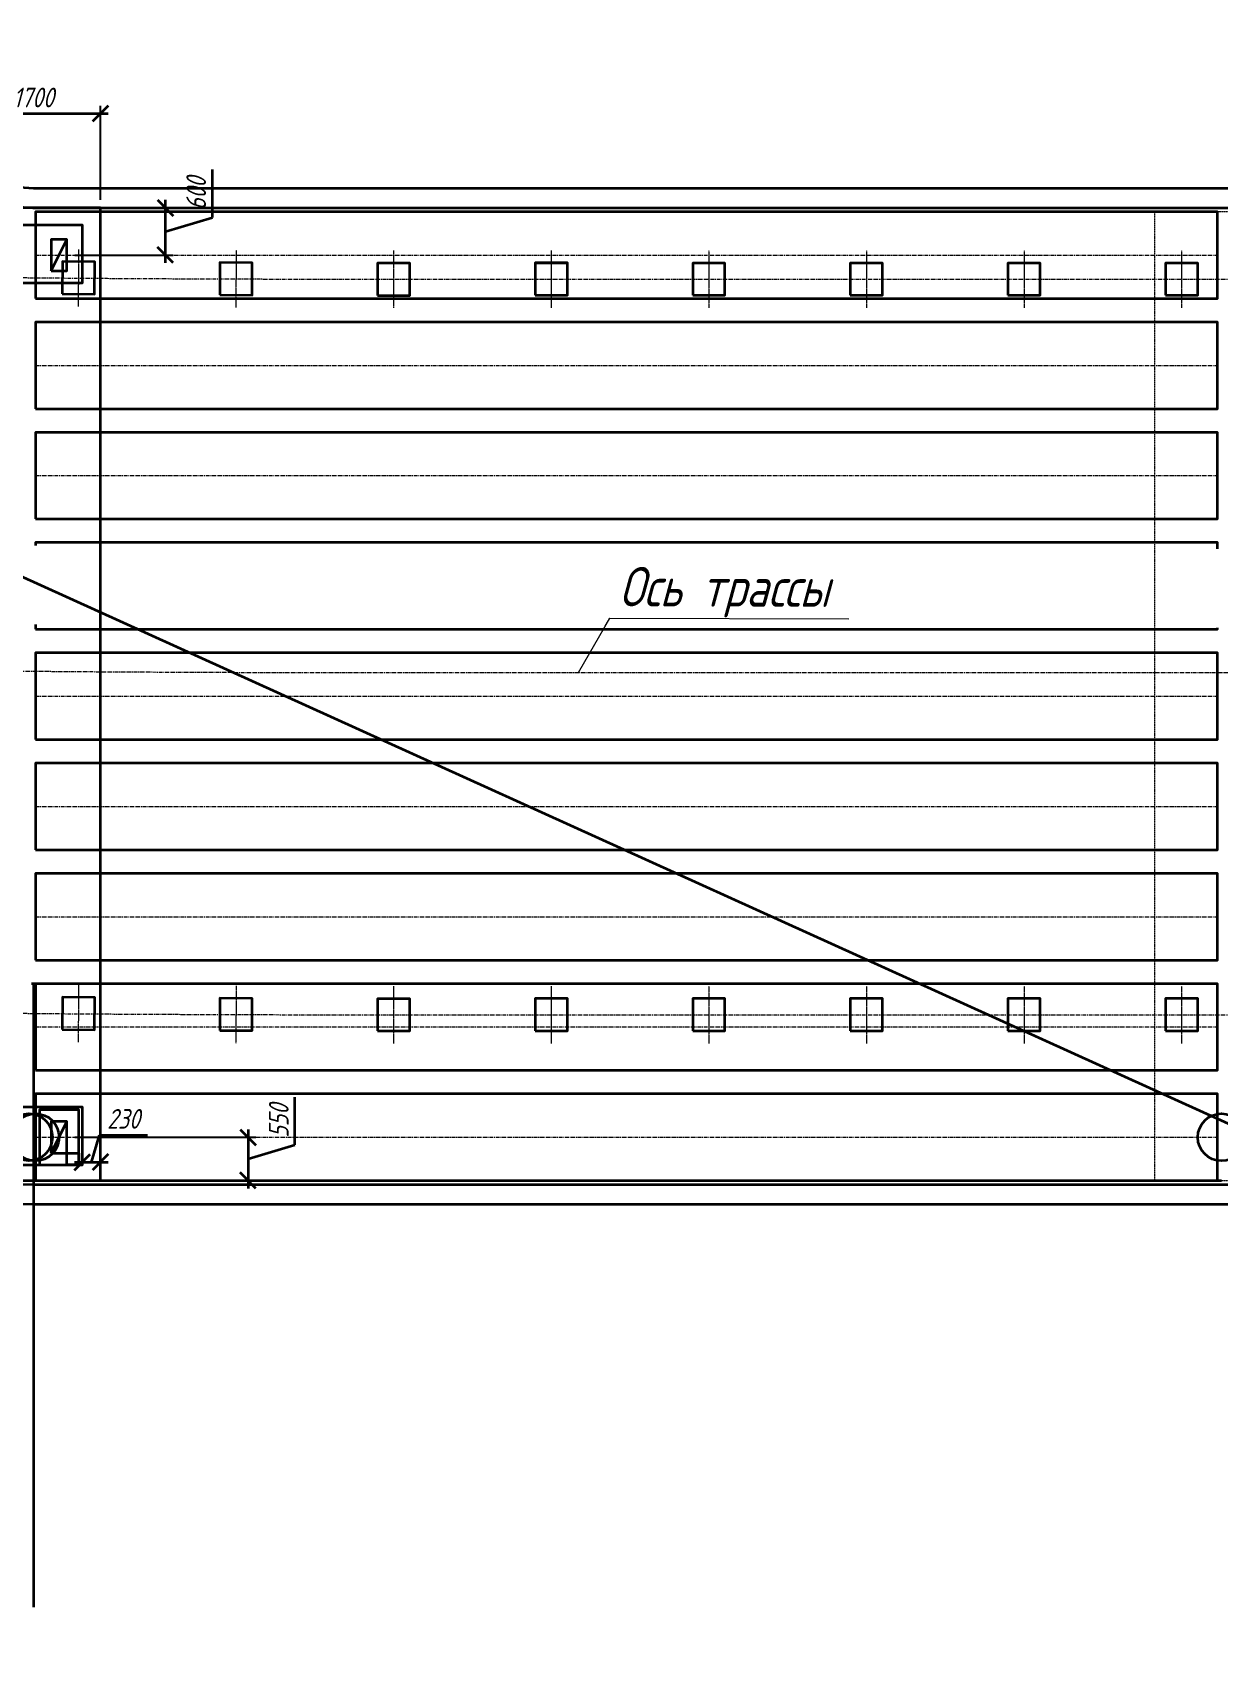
# Model space of a CAD drawing. Header units: millimetres. Extents: x 263685 to 14136308, y -2404013 to 2433772.
# Drawn here: x 6839050 to 6854100, y -747820 to -727201 of the extents above; entities that cross this region are included whole.
import ezdxf
from ezdxf import colors
from ezdxf.entities.mleader import LeaderData, LeaderLine
from ezdxf.math import Vec2, Vec3

# ---------------------------------------------------------------- set-up
doc = ezdxf.new("R2010")
doc.units = ezdxf.units.MM
doc.linetypes.add('осевая', pattern=[2, 1.25, -0.25, 0.25, -0.25])
doc.linetypes.add('Штриховая', pattern=[3, 2, -1])
for name, color, linetype, lineweight in [('1-Бетон', 106, 'Continuous', 35), ('ИС_Med', 7, 'Continuous', 35), ('ИС_Мвн', 3, 'Continuous', 18), ('ИС_ОПОР_Невид', 4, 'Штриховая', 18), ('ИС_Ось', 3, 'осевая', 18), ('ИС_Разм', 3, 'Continuous', 18)]:
    doc.layers.add(name, color=color, linetype=linetype, lineweight=lineweight)
doc.styles.add('0', font='isocpeur.ttf', dxfattribs={"width": 0.8, "oblique": 15})
doc.styles.add('ISOCPEUR', font='isocpeur.ttf', dxfattribs={"width": 0.8, "oblique": 15, "height": 2.5})
doc.dimstyles.new('М100', dxfattribs={"dimscale": 100, "dimtxt": 2.5, "dimasz": 2, "dimexe": 1, "dimexo": 1, "dimgap": 0.8, "dimtad": 1, "dimdec": 0, "dimzin": 0, "dimdsep": 46, "dimtxsty": '0', "dimblk": 'OBLIQUE', "dimcen": 0.09, "dimdle": 1, "dimclrd": 256, "dimclre": 256, "dimclrt": 256, "dimadec": 4, "dimazin": 0, "dimtfac": 1, "dimtdec": 0, "dimtmove": 1, "dimatfit": 2, "dimfxl": 1, "dimtolj": 1, "dimtzin": 0, "dimlwd": -1, "dimarcsym": 0})

# ---------------------------------------------------------------- blocks, each defined once
blk = doc.blocks.new('*U1327')
at = {"layer": 'ИС_Med'}
blk.add_lwpolyline([(-7500, -550), (7500, -550), (7500, 550), (-7500, 550)], close=True, dxfattribs=at)
blk = doc.blocks.new('*U1328')
at = {"layer": 'ИС_Разм', "color": 0, "linetype": 'ByBlock', "lineweight": -2, "transparency": 16777216}
for p in [(0, 0), (0, -1400), (0, -2800), (0, -4200), (0, -5600), (0, -7000), (0, -8400), (0, -9800), (0, -11200)]:
    blk.add_blockref('*U1327', p, dxfattribs=at)
blk = doc.blocks.new('_None')
blk = doc.blocks.new('*U1317')
at = {"layer": 'ИС_Med'}
blk.add_lwpolyline([(-205, -205), (205, -205), (205, 205), (-205, 205)], close=True, dxfattribs=at)
at = {"layer": 'ИС_Ось'}
blk.add_line((0, 363), (0, -363), dxfattribs=at)
blk = doc.blocks.new('*U1318')
at = {"layer": 'ИС_Med', "color": 0, "linetype": 'ByBlock', "lineweight": -2, "transparency": 16777216}
for p in [(-20000, 0), (-18000, 0), (-16000, 0), (-14000, 0), (-12000, 0), (-10000, 0), (-8000, 0), (-6000, 0), (-4000, 0), (-2000, 0), (0, 0)]:
    blk.add_blockref('*U1317', p, dxfattribs=at)
blk = doc.blocks.new('*U1319')
at = {"layer": 'ИС_Med'}
blk.add_lwpolyline([(205, 205), (-205, 205), (-205, -205), (205, -205)], close=True, dxfattribs=at)
at = {"layer": 'ИС_Ось'}
blk.add_line((0, -363), (0, 363), dxfattribs=at)
blk = doc.blocks.new('*U1320')
at = {"layer": 'ИС_Med', "color": 0, "linetype": 'ByBlock', "lineweight": -2, "transparency": 16777216}
for p, rotation in [((384669, 113049), 179.4806559007739), ((386669, 113038), 179.7844942611569), ((388669, 113033), 179.9649520124503), ((390669, 113034), 180)]:
    blk.add_blockref('*U1319', p, dxfattribs=dict(at, rotation=rotation))
blk = doc.blocks.new('*U1329')
at = {"layer": 'ИС_Med'}
blk.add_lwpolyline([(-205, -205), (205, -205), (205, 205), (-205, 205)], close=True, dxfattribs=at)
at = {"layer": 'ИС_Ось'}
blk.add_line((0, 363), (0, -363), dxfattribs=at)
blk = doc.blocks.new('*U1330')
at = {"layer": 'ИС_Med', "color": 0, "linetype": 'ByBlock', "lineweight": -2, "transparency": 16777216}
for p in [(-20000, 0), (-18000, 0), (-16000, 0), (-14000, 0), (-12000, 0), (-10000, 0), (-8000, 0), (-6000, 0), (-4000, 0), (-2000, 0), (0, 0)]:
    blk.add_blockref('*U1329', p, dxfattribs=at)
blk = doc.blocks.new('*U1331')
at = {"layer": 'ИС_Med'}
blk.add_lwpolyline([(205, 205), (-205, 205), (-205, -205), (205, -205)], close=True, dxfattribs=at)
at = {"layer": 'ИС_Ось'}
blk.add_line((0, -363), (0, 363), dxfattribs=at)
blk = doc.blocks.new('*U1316')
at = {"layer": 'ИС_Med', "color": 0, "linetype": 'ByBlock', "lineweight": -2, "transparency": 16777216}
for p, rotation in [((384669, 103709), 179.5029395928225), ((386669, 103698), 179.7876180893231), ((388669, 103693), 179.9654600463525), ((390669, 103694), 180)]:
    blk.add_blockref('*U1331', p, dxfattribs=dict(at, rotation=rotation))
blk = doc.blocks.new('_OBLIQUE')
at = {"color": 0, "linetype": 'ByBlock', "lineweight": -2}
blk.add_line((0.5, 0.5), (-0.5, -0.5), dxfattribs=at)
blk = doc.blocks.new('*D1342')
at = {"layer": 'Defpoints', "color": 0, "transparency": 16777216}
for p in [(6839912, -728231), (6838212, -729427), (6839912, -729427)]:
    blk.add_point(p, dxfattribs=at)
at = {"layer": 'ИС_Med', "transparency": 16777216}
blk.add_line((6838112, -728231), (6840012, -728231), dxfattribs=at)
at = {"layer": 'ИС_Med', "lineweight": -2, "transparency": 16777216}
for p, q in [((6838212, -729327), (6838212, -728131)), ((6839912, -729327), (6839912, -728131))]:
    blk.add_line(p, q, dxfattribs=at)
at = {"layer": 'ИС_Med', "transparency": 16777216, "xscale": 200, "yscale": 200, "zscale": 200, "rotation": 180}
blk.add_blockref('_OBLIQUE', (6838212, -728231), dxfattribs=at)
at = {"layer": 'ИС_Med', "transparency": 16777216, "xscale": 200, "yscale": 200, "zscale": 200}
blk.add_blockref('_OBLIQUE', (6839912, -728231), dxfattribs=at)
at = {"layer": 'ИС_Med', "transparency": 16777216, "insert": (6839062, -728026), "char_height": 250, "attachment_point": 5, "style": '0'}
blk.add_mtext('\\A1;1700', dxfattribs=at)
blk = doc.blocks.new('*D1349')
at = {"layer": 'Defpoints', "color": 0, "transparency": 16777216}
for p in [(6839682, -741577), (6839912, -741544), (6839912, -741577)]:
    blk.add_point(p, dxfattribs=at)
at = {"layer": 'ИС_Med', "transparency": 16777216}
for p, q in [((6839797, -741544), (6839901, -741199)), ((6839901, -741199), (6840508, -741199)), ((6839582, -741544), (6840012, -741544))]:
    blk.add_line(p, q, dxfattribs=at)
at = {"layer": 'ИС_Med', "lineweight": -2, "transparency": 16777216}
for p, q in [((6839682, -741477), (6839682, -741444)), ((6839912, -741477), (6839912, -741444))]:
    blk.add_line(p, q, dxfattribs=at)
at = {"layer": 'ИС_Med', "transparency": 16777216, "xscale": 200, "yscale": 200, "zscale": 200, "rotation": 180}
blk.add_blockref('_OBLIQUE', (6839682, -741544), dxfattribs=at)
at = {"layer": 'ИС_Med', "transparency": 16777216, "xscale": 200, "yscale": 200, "zscale": 200}
blk.add_blockref('_OBLIQUE', (6839912, -741544), dxfattribs=at)
at = {"layer": 'ИС_Med', "transparency": 16777216, "insert": (6840204, -740994), "char_height": 250, "attachment_point": 5, "style": '0'}
blk.add_mtext('\\A1;230', dxfattribs=at)
blk = doc.blocks.new('*D1353')
at = {"layer": 'Defpoints', "color": 0, "transparency": 16777216}
for p in [(6839487, -741227), (6839487, -741777), (6841785, -741777)]:
    blk.add_point(p, dxfattribs=at)
at = {"layer": 'ИС_Med', "transparency": 16777216}
for p, q in [((6842380, -741324), (6842380, -740717)), ((6841785, -741127), (6841785, -741877)), ((6841785, -741502), (6842380, -741324))]:
    blk.add_line(p, q, dxfattribs=at)
at = {"layer": 'ИС_Med', "lineweight": -2, "transparency": 16777216}
for p, q in [((6839587, -741227), (6841885, -741227)), ((6839587, -741777), (6841885, -741777))]:
    blk.add_line(p, q, dxfattribs=at)
at = {"layer": 'ИС_Med', "transparency": 16777216, "xscale": 200, "yscale": 200, "zscale": 200}
for p, rotation in [((6841785, -741227), 90), ((6841785, -741777), 270)]:
    blk.add_blockref('_OBLIQUE', p, dxfattribs=dict(at, rotation=rotation))
at = {"layer": 'ИС_Med', "transparency": 16777216, "insert": (6842175, -741020), "char_height": 250, "attachment_point": 5, "rotation": 90, "style": '0'}
blk.add_mtext('\\A1;550', dxfattribs=at)
blk = doc.blocks.new('*D1343')
at = {"layer": 'Defpoints', "color": 0, "transparency": 16777216}
for p in [(6839912, -729427), (6840737, -729427), (6839487, -730027)]:
    blk.add_point(p, dxfattribs=at)
at = {"layer": 'ИС_Med', "transparency": 16777216}
for p, q in [((6841332, -729549), (6841332, -728942)), ((6840737, -730127), (6840737, -729327)), ((6840737, -729727), (6841332, -729549))]:
    blk.add_line(p, q, dxfattribs=at)
at = {"layer": 'ИС_Med', "lineweight": -2, "transparency": 16777216}
for p, q in [((6840012, -729427), (6840837, -729427)), ((6839587, -730027), (6840837, -730027))]:
    blk.add_line(p, q, dxfattribs=at)
at = {"layer": 'ИС_Med', "transparency": 16777216, "xscale": 200, "yscale": 200, "zscale": 200}
for p, rotation in [((6840737, -729427), 90), ((6840737, -730027), 270)]:
    blk.add_blockref('_OBLIQUE', p, dxfattribs=dict(at, rotation=rotation))
at = {"layer": 'ИС_Med', "transparency": 16777216, "insert": (6841127, -729245), "char_height": 250, "attachment_point": 5, "rotation": 90, "style": '0'}
blk.add_mtext('\\A1;600', dxfattribs=at)

msp = doc.modelspace()

# ---------------------------------------------------------------- linework, layer by layer
at = {"layer": 'ИС_Med', "color": 2}
for p, q in [((6839287.3737, -730227.476), (6839487.3737, -729827.476)), ((6839287.3737, -741427.476), (6839487.3737, -741027.476))]:
    msp.add_line(p, q, dxfattribs=at)
at = {"layer": 'ИС_Med', "color": 4}
for p, q in [((6839087.3737, -739277.476), (6839037.3737, -739277.476)), ((6839062.3737, -739277.476), (6839062.3737, -747193.6527)), ((6838410.0517, -741577.476), (6839660.0517, -741577.476)), ((6854087.3737, -741777.476), (6854137.3737, -741777.476))]:
    msp.add_line(p, q, dxfattribs=at)
at = {"layer": 'ИС_Med', "color": 1}
for points in [[(6823997.4879, -728105.0738), (6839062.3737, -729177.476), (6844467.1747, -729177.476), (6866137.3737, -729177.476)], [(6823980.0351, -728354.4639), (6839053.2178, -729427.4467), (6844466.7555, -729427.476), (6866137.3737, -729427.476)], [(6823997.4879, -740893.7086), (6829091.084, -741426.7558), (6834073.142, -741702.1641), (6839064.5826, -741827.4654), (6866137.3737, -741827.476)], [(6823997.4879, -741145.0738), (6829071.1623, -741676.0362), (6834063.54, -741952.015), (6839062.3737, -742077.476), (6866137.3737, -742077.476)]]:
    msp.add_lwpolyline(points, dxfattribs=at)
at = {"layer": 'ИС_Med'}
for points in [[(6838432.3737, -730377.476), (6839682.3737, -730377.476), (6839682.3737, -729647.476), (6838432.3737, -729647.476)], [(6838432.3737, -741577.476), (6839682.3737, -741577.476), (6839682.3737, -740847.476), (6838432.3737, -740847.476)]]:
    msp.add_lwpolyline(points, close=True, dxfattribs=at)
at = {"layer": 'ИС_Med', "color": 2}
for points in [[(6839287.3737, -730227.476), (6839487.3737, -730227.476), (6839487.3737, -729827.476), (6839287.3737, -729827.476)], [(6839287.3737, -741427.476), (6839487.3737, -741427.476), (6839487.3737, -741027.476), (6839287.3737, -741027.476)]]:
    msp.add_lwpolyline(points, close=True, dxfattribs=at)
at = {"layer": 'ИС_Med', "color": 4}
for points in [[(6839137.3737, -741577.476), (6839637.3737, -741577.476), (6839637.3737, -740877.476), (6839137.3737, -740877.476)], [(6839487.3737, -741427.476), (6839637.3737, -741427.476), (6839637.3737, -741577.476), (6839487.3737, -741577.476)]]:
    msp.add_lwpolyline(points, close=True, dxfattribs=at)
for centre in [(6839003.3359, -741226.4218), (6854137.3737, -741227.476)]:
    msp.add_circle(centre, 300, dxfattribs=at)
at = {"layer": 'ИС_Med', "color": 2}
msp.add_circle((6839087.3737, -741227.476), 300, dxfattribs=at)
at = {"layer": 'ИС_Ось', "ltscale": 40, "flags": 128}
for points in [[(6839087.3737, -730027.476), (6854087.3737, -730027.476)], [(6839087.3737, -731427.476), (6854087.3737, -731427.476)], [(6839087.3737, -732827.476), (6854087.3737, -732827.476)], [(6839087.3737, -734227.476), (6854087.3737, -734227.476)], [(6839087.3737, -735627.476), (6854087.3737, -735627.476)], [(6839087.3737, -737027.476), (6854087.3737, -737027.476)], [(6839087.3737, -738427.476), (6854087.3737, -738427.476)], [(6839087.3737, -739827.476), (6854087.3737, -739827.476)], [(6839087.3737, -741227.476), (6854087.3737, -741227.476)]]:
    msp.add_lwpolyline(points, dxfattribs=at)
for points in [[(6838132.5224, -730302.7006, 0.0022411424), (6840000.0766, -730322.0149, 0.0017589643), (6844467.8544, -730332.476), (6866952.7788, -730332.476)], [(6838132.4509, -739643.6819, 0.0020821992), (6839945.3504, -739661.8546, 0.0017568249), (6844473.3285, -739672.476), (6866952.7788, -739672.476)]]:
    msp.add_lwpolyline(points, format="xyb", dxfattribs=at)

# ---------------------------------------------------------------- block references
at = {"layer": 'ИС_Med', "color": 4}
for name, p in [('*U1320', (6454963.2956, -843366.0535)), ('*U1318', (6865632.3522, -730332.476)), ('*U1316', (6454963.2956, -843366.0535)), ('*U1330', (6865632.3522, -739672.476))]:
    msp.add_blockref(name, p, dxfattribs=at)
at = {"layer": 'ИС_Разм'}
msp.add_blockref('*U1328', (6846587.3737, -730027.476), dxfattribs=at)

# ---------------------------------------------------------------- dimensions: what is measured, and where the dimension line sits
at = {"layer": 'ИС_Med', "color": 4}
for base, p1, p2, picture, middle in [((6839912.3737, -728230.5935), (6838212.3737, -729427.476), (6839912.3737, -729427.476), '*D1342', (6839062.3737, -728025.5935)), ((6839912.3737, -741543.7721), (6839682.3737, -741577.476), (6839912.3737, -741577.476), '*D1349', (6839980.8737, -740993.7721))]:
    dim = msp.add_linear_dim(base=base, p1=p1, p2=p2, dimstyle='М100', dxfattribs=at)
    dim.commit()
    dim.dimension.update_dxf_attribs({"geometry": picture, "text_midpoint": middle})
for base, p1, p2, picture, middle in [((6840736.6785, -729427.476), (6839487.3668, -730027.476), (6839912.3737, -729427.476), '*D1343', (6841126.6785, -729468.976)), ((6841785.3455, -741777.476), (6839487.3737, -741227.476), (6839487.3737, -741777.476), '*D1353', (6842175.3455, -741243.976))]:
    dim = msp.add_linear_dim(base=base, p1=p1, p2=p2, angle=90, dimstyle='М100', dxfattribs=at)
    dim.commit()
    dim.dimension.update_dxf_attribs({"geometry": picture, "text_midpoint": middle})

# ---------------------------------------------------------------- next in the draw order: leaders
at = {"layer": 'ИС_Мвн'}
ml = msp.add_multileader_mtext('Standard', dxfattribs=at)
ml.set_content('\\A1;Ось трассы', color=256, style='ISOCPEUR')
ml.set_leader_properties(color=256, linetype='ByLayer', lineweight=-1)
ml.set_arrow_properties(name='NONE')
ml.build(insert=Vec2(0, 0))
ml.multileader.update_dxf_attribs({"text_left_attachment_type": 6, "text_right_attachment_type": 6, "dogleg_length": 0.36, "arrow_head_size": 5.4, "scale": 50})
ctx = ml.context
ctx.base_point, ctx.scale, ctx.char_height, ctx.arrow_head_size, ctx.landing_gap_size, ctx.plane_origin, ctx.plane_x_axis, ctx.plane_y_axis = Vec3(6846377.8044, -734635.9917), 50, 500, 5.4, 2.7, Vec3(6853746.4111, -738505.6443), Vec3(0.9999957085, -0.0029296839), Vec3(0.0029296839, 0.9999957085)
ctx.left_attachment, ctx.right_attachment, ctx.text_align_type = 6, 6, 1
notes = []
notes.append((ctx, [(0, (1, 1, 0), (6846375.1968, -734635.984), (0.9999957085, -0.0029296839), 2.6075, [(0, [(6845977.0605, -735327.476)], 0, [])])]))
ctx.mtext.insert, ctx.mtext.text_direction, ctx.mtext.rotation, ctx.mtext.width, ctx.mtext.defined_height, ctx.mtext.alignment, ctx.mtext.flow_direction = Vec3(6847829.3897, -733990.2416), Vec3(0.9999957085, -0.0029296839), 6.2802556191, 3041.153567, 1483.3333, 2, 5
ctx.mtext.has_bg_fill, ctx.mtext.bg_color, ctx.mtext.bg_scale_factor, ctx.mtext.bg_transparency, ctx.mtext.use_window_bg_color = 1, -1027028792, 1.5, 0, 1
for ctx, leaders in notes:
    for number, flags, end, landing, length, lines in leaders:
        leader = LeaderData()
        leader.index, (leader.has_last_leader_line, leader.has_dogleg_vector, leader.attachment_direction) = number, flags
        leader.last_leader_point, leader.dogleg_vector, leader.dogleg_length = Vec3(end), Vec3(landing), length
        for number, points, colour, breaks in lines:
            line = LeaderLine()
            line.index, line.vertices, line.color, line.breaks = number, Vec3.list(points), colors.encode_raw_color(colour), breaks
            leader.lines.append(line)
        ctx.leaders.append(leader)

# ---------------------------------------------------------------- next in the draw order: linework, layer by layer
at = {"layer": '1-Бетон'}
msp.add_lwpolyline([(6810060.4881, -721015.3838), (6885353.5101, -755175.1726)], dxfattribs=at)
at = {"layer": 'ИС_Med', "color": 4}
msp.add_lwpolyline([(6838212.3737, -741777.476), (6839912.3737, -741777.476), (6839912.3737, -729427.476), (6838212.3737, -729427.476)], close=True, dxfattribs=at)
at = {"layer": 'ИС_ОПОР_Невид', "color": 4, "ltscale": 0.5}
msp.add_lwpolyline([(6853286.9075, -741777.476), (6854886.9075, -741777.476), (6854886.9075, -729477.476), (6853286.9075, -729477.476)], close=True, dxfattribs=at)
at = {"layer": 'ИС_Ось', "ltscale": 40, "flags": 128}
msp.add_lwpolyline([(6823105.1286, -734196.7464, 0.0106856483), (6826493.5548, -734653.086, 0.0123053081), (6830976.192, -735042.7918, 0.0087892888), (6835471.4988, -735243.1058, 0.005273486), (6839970.8092, -735316.9292, 0.0017578143), (6844470.7869, -735327.476), (6866952.7788, -735327.476)], format="xyb", dxfattribs=at)

doc.saveas('drawing.dxf')
